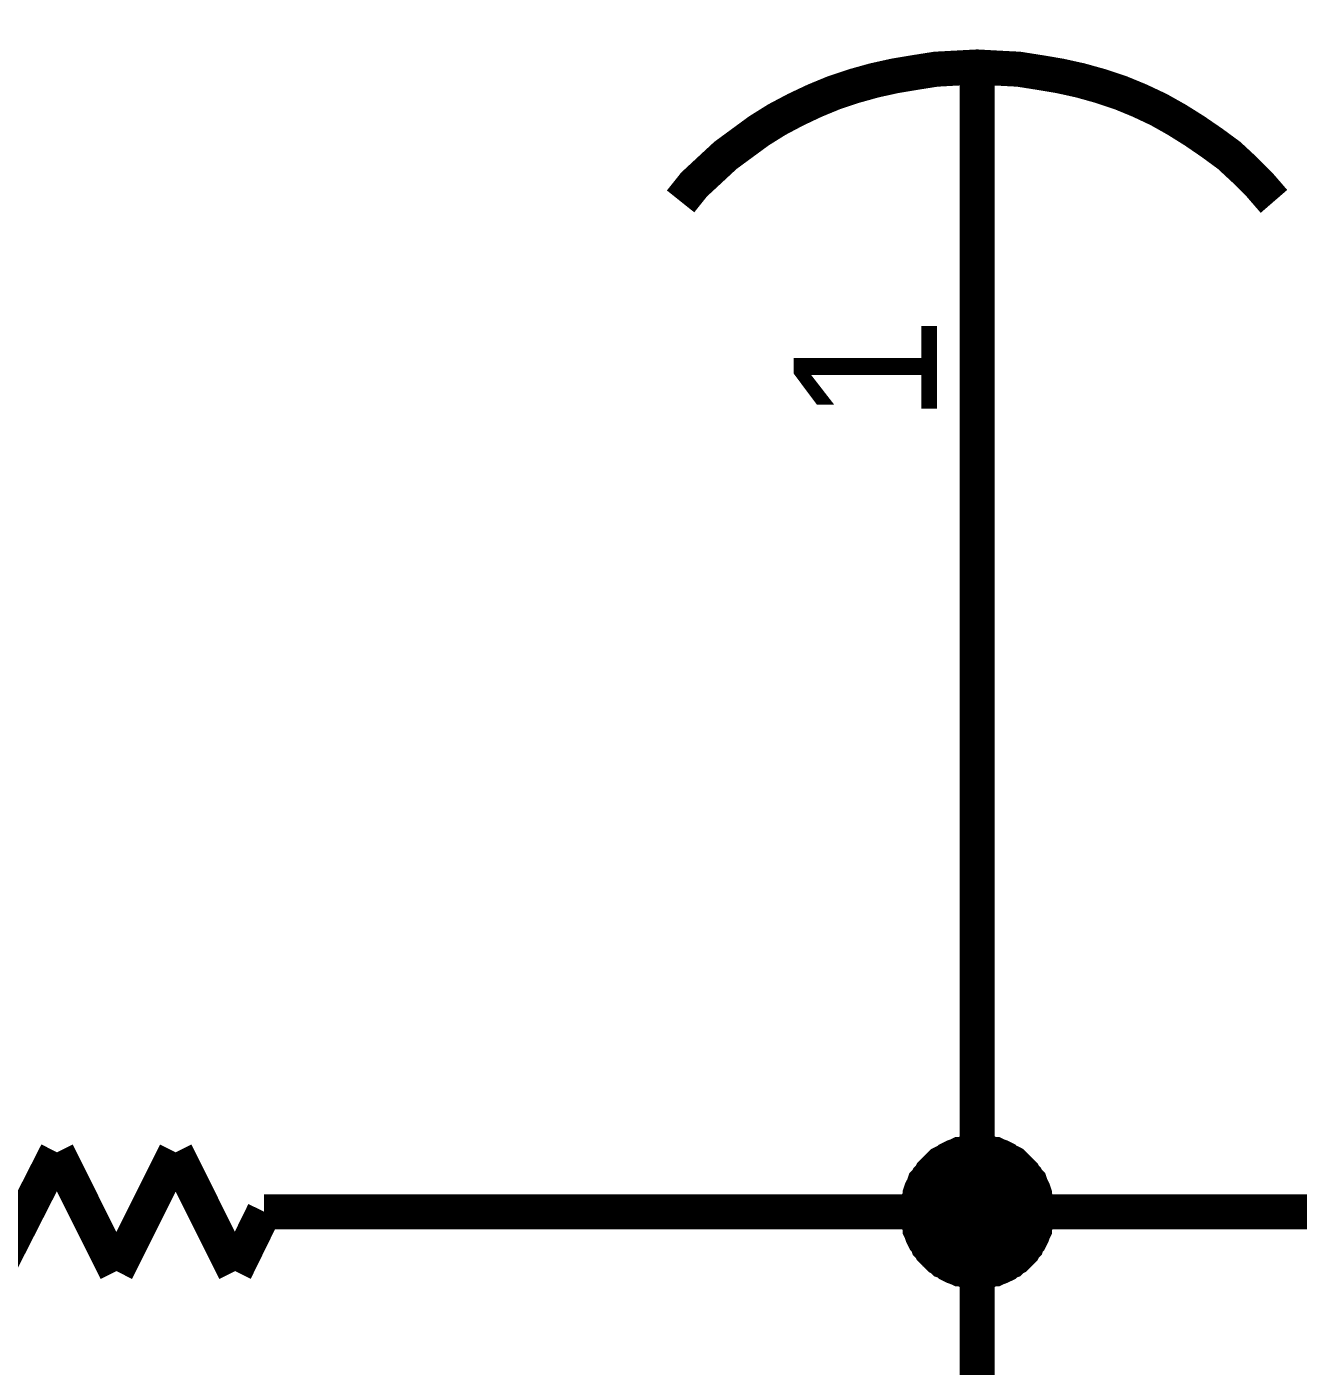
# Model space of a CAD drawing. Header units: millimetres. Extents: x 0 to 11.5, y 0 to 7.6.
# Drawn here: x 5.3803 to 5.8083, y 2.5477 to 2.9985 of the extents above; entities that cross this region are included whole.
import ezdxf

# ---------------------------------------------------------------- set-up
doc = ezdxf.new("R2010")
doc.units = ezdxf.units.MM
doc.header["$MEASUREMENT"] = 0
doc.layers.add('Sheet', color=255, linetype='Continuous')

msp = doc.modelspace()

# ---------------------------------------------------------------- linework, layer by layer
at = {"layer": 'Sheet'}
for points, const_width in [([(5.70025, 2.59968), (5.70025, 2.29998), (4.20056, 2.29998), (4.20056, 5.49982), (4.80021, 5.49982)], 0.0118), ([(5.60037, 2.93972), (5.60489, 2.94538), (5.61017, 2.95028), (5.61545, 2.95518), (5.6211, 2.95933), (5.62675, 2.96347), (5.63278, 2.96724), (5.63919, 2.97063), (5.6456, 2.97365), (5.65201, 2.97629), (5.65879, 2.97855), (5.66557, 2.98044), (5.67236, 2.98194), (5.67914, 2.98308), (5.6863, 2.98421), (5.69309, 2.98458), (5.70025, 2.98496), (5.70703, 2.98458), (5.71419, 2.98421), (5.72136, 2.98308), (5.72814, 2.98194), (5.73492, 2.98044), (5.74171, 2.97855), (5.74849, 2.97629), (5.7549, 2.97365), (5.76131, 2.97063), (5.76734, 2.96724), (5.77337, 2.96347), (5.7794, 2.95933), (5.78505, 2.95518), (5.79033, 2.95028), (5.79523, 2.94538), (5.80013, 2.93972)], 0.0118), ([(5.70025, 2.97968), (5.70025, 2.89976)], 0.0118), ([(5.70025, 2.97968), (5.70025, 2.9597)], 0.0118), ([(5.70025, 2.89976), (5.70025, 2.59968), (5.60037, 2.59968)], 0.0118), ([(6.20002, 2.79986), (6.20002, 2.59968), (5.70025, 2.59968)], 0.0118), ([(5.39044, 2.61966), (5.37008, 2.5797)], 0.0118), ([(5.41041, 2.5797), (5.39044, 2.61966)], 0.0118), ([(5.43039, 2.61966), (5.41041, 2.5797)], 0.0118), ([(5.45036, 2.5797), (5.43039, 2.61966)], 0.0118), ([(5.68027, 2.59968), (5.68027, 2.60081), (5.68027, 2.60194), (5.68065, 2.6027), (5.68065, 2.60383), (5.68103, 2.60458), (5.68103, 2.60571), (5.6814, 2.60685), (5.68178, 2.6076), (5.68216, 2.60835), (5.68253, 2.60948), (5.68329, 2.61024), (5.68367, 2.61099), (5.68442, 2.61175), (5.6848, 2.6125), (5.68555, 2.61325), (5.6863, 2.61401), (5.68668, 2.61438), (5.68743, 2.61514), (5.68819, 2.61589), (5.68894, 2.61627), (5.69007, 2.61665), (5.69083, 2.6174), (5.69158, 2.61778), (5.69233, 2.61815), (5.69346, 2.61853), (5.69422, 2.61891), (5.69535, 2.61891), (5.6961, 2.61929), (5.69723, 2.61929), (5.69836, 2.61966), (5.69912, 2.61966), (5.70025, 2.61966)], 0.0118), ([(5.68027, 2.59968), (5.68027, 2.60081), (5.68027, 2.60194), (5.68065, 2.6027), (5.68065, 2.60383), (5.68103, 2.60458), (5.68103, 2.60571), (5.6814, 2.60685), (5.68178, 2.6076), (5.68216, 2.60835), (5.68253, 2.60948), (5.68329, 2.61024), (5.68367, 2.61099), (5.68442, 2.61175), (5.6848, 2.6125), (5.68555, 2.61325), (5.6863, 2.61401), (5.68668, 2.61438), (5.68743, 2.61514), (5.68819, 2.61589), (5.68894, 2.61627), (5.69007, 2.61665), (5.69083, 2.6174), (5.69158, 2.61778), (5.69233, 2.61815), (5.69346, 2.61853), (5.69422, 2.61891), (5.69535, 2.61891), (5.6961, 2.61929), (5.69723, 2.61929), (5.69836, 2.61966), (5.69912, 2.61966), (5.70025, 2.61966)], 0.0118), ([(5.68027, 2.59968), (5.68027, 2.60081), (5.68027, 2.60194), (5.68065, 2.6027), (5.68065, 2.60383), (5.68103, 2.60458), (5.68103, 2.60571), (5.6814, 2.60685), (5.68178, 2.6076), (5.68216, 2.60835), (5.68253, 2.60948), (5.68329, 2.61024), (5.68367, 2.61099), (5.68442, 2.61175), (5.6848, 2.6125), (5.68555, 2.61325), (5.6863, 2.61401), (5.68668, 2.61438), (5.68743, 2.61514), (5.68819, 2.61589), (5.68894, 2.61627), (5.69007, 2.61665), (5.69083, 2.6174), (5.69158, 2.61778), (5.69233, 2.61815), (5.69346, 2.61853), (5.69422, 2.61891), (5.69535, 2.61891), (5.6961, 2.61929), (5.69723, 2.61929), (5.69836, 2.61966), (5.69912, 2.61966), (5.70025, 2.61966)], 0.0118), ([(5.68027, 2.59968), (5.68027, 2.60081), (5.68027, 2.60194), (5.68065, 2.6027), (5.68065, 2.60383), (5.68103, 2.60458), (5.68103, 2.60571), (5.6814, 2.60685), (5.68178, 2.6076), (5.68216, 2.60835), (5.68253, 2.60948), (5.68329, 2.61024), (5.68367, 2.61099), (5.68442, 2.61175), (5.6848, 2.6125), (5.68555, 2.61325), (5.6863, 2.61401), (5.68668, 2.61438), (5.68743, 2.61514), (5.68819, 2.61589), (5.68894, 2.61627), (5.69007, 2.61665), (5.69083, 2.6174), (5.69158, 2.61778), (5.69233, 2.61815), (5.69346, 2.61853), (5.69422, 2.61891), (5.69535, 2.61891), (5.6961, 2.61929), (5.69723, 2.61929), (5.69836, 2.61966), (5.69912, 2.61966), (5.70025, 2.61966)], 0.0118), ([(5.68027, 2.59968), (5.68027, 2.60081), (5.68027, 2.60194), (5.68065, 2.6027), (5.68065, 2.60383), (5.68103, 2.60458), (5.68103, 2.60571), (5.6814, 2.60685), (5.68178, 2.6076), (5.68216, 2.60835), (5.68253, 2.60948), (5.68329, 2.61024), (5.68367, 2.61099), (5.68442, 2.61175), (5.6848, 2.6125), (5.68555, 2.61325), (5.6863, 2.61401), (5.68668, 2.61438), (5.68743, 2.61514), (5.68819, 2.61589), (5.68894, 2.61627), (5.69007, 2.61665), (5.69083, 2.6174), (5.69158, 2.61778), (5.69233, 2.61815), (5.69346, 2.61853), (5.69422, 2.61891), (5.69535, 2.61891), (5.6961, 2.61929), (5.69723, 2.61929), (5.69836, 2.61966), (5.69912, 2.61966), (5.70025, 2.61966)], 0.0118), ([(5.68027, 2.59968), (5.68027, 2.60081), (5.68027, 2.60194), (5.68065, 2.6027), (5.68065, 2.60383), (5.68103, 2.60458), (5.68103, 2.60571), (5.6814, 2.60685), (5.68178, 2.6076), (5.68216, 2.60835), (5.68253, 2.60948), (5.68329, 2.61024), (5.68367, 2.61099), (5.68442, 2.61175), (5.6848, 2.6125), (5.68555, 2.61325), (5.6863, 2.61401), (5.68668, 2.61438), (5.68743, 2.61514), (5.68819, 2.61589), (5.68894, 2.61627), (5.69007, 2.61665), (5.69083, 2.6174), (5.69158, 2.61778), (5.69233, 2.61815), (5.69346, 2.61853), (5.69422, 2.61891), (5.69535, 2.61891), (5.6961, 2.61929), (5.69723, 2.61929), (5.69836, 2.61966), (5.69912, 2.61966), (5.70025, 2.61966)], 0.0118), ([(5.70025, 2.61966), (5.70025, 2.61966)], 0.0118), ([(5.70025, 2.61966), (5.70138, 2.61966), (5.70213, 2.61966), (5.70326, 2.61929), (5.70439, 2.61929), (5.70515, 2.61891), (5.70628, 2.61891), (5.70703, 2.61853), (5.70816, 2.61815), (5.70892, 2.61778), (5.70967, 2.6174), (5.71043, 2.61665), (5.71156, 2.61627), (5.71231, 2.61589), (5.71306, 2.61514), (5.71382, 2.61438), (5.71419, 2.61401), (5.71495, 2.61325), (5.7157, 2.6125), (5.71608, 2.61175), (5.71683, 2.61099), (5.71721, 2.61024), (5.71796, 2.60948), (5.71834, 2.60835), (5.71872, 2.6076), (5.71909, 2.60685), (5.71947, 2.60571), (5.71947, 2.60458), (5.71985, 2.60383), (5.71985, 2.6027), (5.72022, 2.60194), (5.72022, 2.60081), (5.72022, 2.59968)], 0.0118), ([(5.70025, 2.61966), (5.70025, 2.61966)], 0.0118), ([(5.70025, 2.61966), (5.70138, 2.61966), (5.70213, 2.61966), (5.70326, 2.61929), (5.70439, 2.61929), (5.70515, 2.61891), (5.70628, 2.61891), (5.70703, 2.61853), (5.70816, 2.61815), (5.70892, 2.61778), (5.70967, 2.6174), (5.71043, 2.61665), (5.71156, 2.61627), (5.71231, 2.61589), (5.71306, 2.61514), (5.71382, 2.61438), (5.71419, 2.61401), (5.71495, 2.61325), (5.7157, 2.6125), (5.71608, 2.61175), (5.71683, 2.61099), (5.71721, 2.61024), (5.71796, 2.60948), (5.71834, 2.60835), (5.71872, 2.6076), (5.71909, 2.60685), (5.71947, 2.60571), (5.71947, 2.60458), (5.71985, 2.60383), (5.71985, 2.6027), (5.72022, 2.60194), (5.72022, 2.60081), (5.72022, 2.59968)], 0.0118), ([(5.70025, 2.61966), (5.70025, 2.61966)], 0.0118), ([(5.70025, 2.61966), (5.70138, 2.61966), (5.70213, 2.61966), (5.70326, 2.61929), (5.70439, 2.61929), (5.70515, 2.61891), (5.70628, 2.61891), (5.70703, 2.61853), (5.70816, 2.61815), (5.70892, 2.61778), (5.70967, 2.6174), (5.71043, 2.61665), (5.71156, 2.61627), (5.71231, 2.61589), (5.71306, 2.61514), (5.71382, 2.61438), (5.71419, 2.61401), (5.71495, 2.61325), (5.7157, 2.6125), (5.71608, 2.61175), (5.71683, 2.61099), (5.71721, 2.61024), (5.71796, 2.60948), (5.71834, 2.60835), (5.71872, 2.6076), (5.71909, 2.60685), (5.71947, 2.60571), (5.71947, 2.60458), (5.71985, 2.60383), (5.71985, 2.6027), (5.72022, 2.60194), (5.72022, 2.60081), (5.72022, 2.59968)], 0.0118), ([(5.70025, 2.61966), (5.70025, 2.61966)], 0.0118), ([(5.70025, 2.61966), (5.70138, 2.61966), (5.70213, 2.61966), (5.70326, 2.61929), (5.70439, 2.61929), (5.70515, 2.61891), (5.70628, 2.61891), (5.70703, 2.61853), (5.70816, 2.61815), (5.70892, 2.61778), (5.70967, 2.6174), (5.71043, 2.61665), (5.71156, 2.61627), (5.71231, 2.61589), (5.71306, 2.61514), (5.71382, 2.61438), (5.71419, 2.61401), (5.71495, 2.61325), (5.7157, 2.6125), (5.71608, 2.61175), (5.71683, 2.61099), (5.71721, 2.61024), (5.71796, 2.60948), (5.71834, 2.60835), (5.71872, 2.6076), (5.71909, 2.60685), (5.71947, 2.60571), (5.71947, 2.60458), (5.71985, 2.60383), (5.71985, 2.6027), (5.72022, 2.60194), (5.72022, 2.60081), (5.72022, 2.59968)], 0.0118), ([(5.70025, 2.61966), (5.70025, 2.61966)], 0.0118), ([(5.70025, 2.61966), (5.70138, 2.61966), (5.70213, 2.61966), (5.70326, 2.61929), (5.70439, 2.61929), (5.70515, 2.61891), (5.70628, 2.61891), (5.70703, 2.61853), (5.70816, 2.61815), (5.70892, 2.61778), (5.70967, 2.6174), (5.71043, 2.61665), (5.71156, 2.61627), (5.71231, 2.61589), (5.71306, 2.61514), (5.71382, 2.61438), (5.71419, 2.61401), (5.71495, 2.61325), (5.7157, 2.6125), (5.71608, 2.61175), (5.71683, 2.61099), (5.71721, 2.61024), (5.71796, 2.60948), (5.71834, 2.60835), (5.71872, 2.6076), (5.71909, 2.60685), (5.71947, 2.60571), (5.71947, 2.60458), (5.71985, 2.60383), (5.71985, 2.6027), (5.72022, 2.60194), (5.72022, 2.60081), (5.72022, 2.59968)], 0.0118), ([(5.70025, 2.61966), (5.70025, 2.61966)], 0.0118), ([(5.70025, 2.61966), (5.70138, 2.61966), (5.70213, 2.61966), (5.70326, 2.61929), (5.70439, 2.61929), (5.70515, 2.61891), (5.70628, 2.61891), (5.70703, 2.61853), (5.70816, 2.61815), (5.70892, 2.61778), (5.70967, 2.6174), (5.71043, 2.61665), (5.71156, 2.61627), (5.71231, 2.61589), (5.71306, 2.61514), (5.71382, 2.61438), (5.71419, 2.61401), (5.71495, 2.61325), (5.7157, 2.6125), (5.71608, 2.61175), (5.71683, 2.61099), (5.71721, 2.61024), (5.71796, 2.60948), (5.71834, 2.60835), (5.71872, 2.6076), (5.71909, 2.60685), (5.71947, 2.60571), (5.71947, 2.60458), (5.71985, 2.60383), (5.71985, 2.6027), (5.72022, 2.60194), (5.72022, 2.60081), (5.72022, 2.59968)], 0.0118), ([(5.68027, 2.59968), (5.68027, 2.60081), (5.68027, 2.60194), (5.68065, 2.6027), (5.68065, 2.60383), (5.68103, 2.60458), (5.68103, 2.60571), (5.6814, 2.60685), (5.68178, 2.6076), (5.68216, 2.60835), (5.68253, 2.60948), (5.68329, 2.61024), (5.68367, 2.61099), (5.68442, 2.61175), (5.6848, 2.6125), (5.68555, 2.61325), (5.6863, 2.61401), (5.68668, 2.61438), (5.68743, 2.61514), (5.68819, 2.61589), (5.68894, 2.61627), (5.69007, 2.61665), (5.69083, 2.6174), (5.69158, 2.61778), (5.69233, 2.61815), (5.69346, 2.61853), (5.69422, 2.61891), (5.69535, 2.61891), (5.6961, 2.61929), (5.69723, 2.61929), (5.69836, 2.61966), (5.69912, 2.61966), (5.70025, 2.61966)], 0.0039), ([(5.68027, 2.59968), (5.68027, 2.60081), (5.68027, 2.60194), (5.68065, 2.6027), (5.68065, 2.60383), (5.68103, 2.60458), (5.68103, 2.60571), (5.6814, 2.60685), (5.68178, 2.6076), (5.68216, 2.60835), (5.68253, 2.60948), (5.68329, 2.61024), (5.68367, 2.61099), (5.68442, 2.61175), (5.6848, 2.6125), (5.68555, 2.61325), (5.6863, 2.61401), (5.68668, 2.61438), (5.68743, 2.61514), (5.68819, 2.61589), (5.68894, 2.61627), (5.69007, 2.61665), (5.69083, 2.6174), (5.69158, 2.61778), (5.69233, 2.61815), (5.69346, 2.61853), (5.69422, 2.61891), (5.69535, 2.61891), (5.6961, 2.61929), (5.69723, 2.61929), (5.69836, 2.61966), (5.69912, 2.61966), (5.70025, 2.61966)], 0.0039), ([(5.68027, 2.59968), (5.68027, 2.60081), (5.68027, 2.60194), (5.68065, 2.6027), (5.68065, 2.60383), (5.68103, 2.60458), (5.68103, 2.60571), (5.6814, 2.60685), (5.68178, 2.6076), (5.68216, 2.60835), (5.68253, 2.60948), (5.68329, 2.61024), (5.68367, 2.61099), (5.68442, 2.61175), (5.6848, 2.6125), (5.68555, 2.61325), (5.6863, 2.61401), (5.68668, 2.61438), (5.68743, 2.61514), (5.68819, 2.61589), (5.68894, 2.61627), (5.69007, 2.61665), (5.69083, 2.6174), (5.69158, 2.61778), (5.69233, 2.61815), (5.69346, 2.61853), (5.69422, 2.61891), (5.69535, 2.61891), (5.6961, 2.61929), (5.69723, 2.61929), (5.69836, 2.61966), (5.69912, 2.61966), (5.70025, 2.61966)], 0.0039), ([(5.68027, 2.59968), (5.68027, 2.60081), (5.68027, 2.60194), (5.68065, 2.6027), (5.68065, 2.60383), (5.68103, 2.60458), (5.68103, 2.60571), (5.6814, 2.60685), (5.68178, 2.6076), (5.68216, 2.60835), (5.68253, 2.60948), (5.68329, 2.61024), (5.68367, 2.61099), (5.68442, 2.61175), (5.6848, 2.6125), (5.68555, 2.61325), (5.6863, 2.61401), (5.68668, 2.61438), (5.68743, 2.61514), (5.68819, 2.61589), (5.68894, 2.61627), (5.69007, 2.61665), (5.69083, 2.6174), (5.69158, 2.61778), (5.69233, 2.61815), (5.69346, 2.61853), (5.69422, 2.61891), (5.69535, 2.61891), (5.6961, 2.61929), (5.69723, 2.61929), (5.69836, 2.61966), (5.69912, 2.61966), (5.70025, 2.61966)], 0.0039), ([(5.68027, 2.59968), (5.68027, 2.60081), (5.68027, 2.60194), (5.68065, 2.6027), (5.68065, 2.60383), (5.68103, 2.60458), (5.68103, 2.60571), (5.6814, 2.60685), (5.68178, 2.6076), (5.68216, 2.60835), (5.68253, 2.60948), (5.68329, 2.61024), (5.68367, 2.61099), (5.68442, 2.61175), (5.6848, 2.6125), (5.68555, 2.61325), (5.6863, 2.61401), (5.68668, 2.61438), (5.68743, 2.61514), (5.68819, 2.61589), (5.68894, 2.61627), (5.69007, 2.61665), (5.69083, 2.6174), (5.69158, 2.61778), (5.69233, 2.61815), (5.69346, 2.61853), (5.69422, 2.61891), (5.69535, 2.61891), (5.6961, 2.61929), (5.69723, 2.61929), (5.69836, 2.61966), (5.69912, 2.61966), (5.70025, 2.61966)], 0.0039), ([(5.68027, 2.59968), (5.68027, 2.60081), (5.68027, 2.60194), (5.68065, 2.6027), (5.68065, 2.60383), (5.68103, 2.60458), (5.68103, 2.60571), (5.6814, 2.60685), (5.68178, 2.6076), (5.68216, 2.60835), (5.68253, 2.60948), (5.68329, 2.61024), (5.68367, 2.61099), (5.68442, 2.61175), (5.6848, 2.6125), (5.68555, 2.61325), (5.6863, 2.61401), (5.68668, 2.61438), (5.68743, 2.61514), (5.68819, 2.61589), (5.68894, 2.61627), (5.69007, 2.61665), (5.69083, 2.6174), (5.69158, 2.61778), (5.69233, 2.61815), (5.69346, 2.61853), (5.69422, 2.61891), (5.69535, 2.61891), (5.6961, 2.61929), (5.69723, 2.61929), (5.69836, 2.61966), (5.69912, 2.61966), (5.70025, 2.61966)], 0.0039), ([(5.70025, 2.61966), (5.70025, 2.61966)], 0.0039), ([(5.70025, 2.61966), (5.70138, 2.61966), (5.70213, 2.61966), (5.70326, 2.61929), (5.70439, 2.61929), (5.70515, 2.61891), (5.70628, 2.61891), (5.70703, 2.61853), (5.70816, 2.61815), (5.70892, 2.61778), (5.70967, 2.6174), (5.71043, 2.61665), (5.71156, 2.61627), (5.71231, 2.61589), (5.71306, 2.61514), (5.71382, 2.61438), (5.71419, 2.61401), (5.71495, 2.61325), (5.7157, 2.6125), (5.71608, 2.61175), (5.71683, 2.61099), (5.71721, 2.61024), (5.71796, 2.60948), (5.71834, 2.60835), (5.71872, 2.6076), (5.71909, 2.60685), (5.71947, 2.60571), (5.71947, 2.60458), (5.71985, 2.60383), (5.71985, 2.6027), (5.72022, 2.60194), (5.72022, 2.60081), (5.72022, 2.59968)], 0.0039), ([(5.70025, 2.61966), (5.70025, 2.61966)], 0.0039), ([(5.70025, 2.61966), (5.70138, 2.61966), (5.70213, 2.61966), (5.70326, 2.61929), (5.70439, 2.61929), (5.70515, 2.61891), (5.70628, 2.61891), (5.70703, 2.61853), (5.70816, 2.61815), (5.70892, 2.61778), (5.70967, 2.6174), (5.71043, 2.61665), (5.71156, 2.61627), (5.71231, 2.61589), (5.71306, 2.61514), (5.71382, 2.61438), (5.71419, 2.61401), (5.71495, 2.61325), (5.7157, 2.6125), (5.71608, 2.61175), (5.71683, 2.61099), (5.71721, 2.61024), (5.71796, 2.60948), (5.71834, 2.60835), (5.71872, 2.6076), (5.71909, 2.60685), (5.71947, 2.60571), (5.71947, 2.60458), (5.71985, 2.60383), (5.71985, 2.6027), (5.72022, 2.60194), (5.72022, 2.60081), (5.72022, 2.59968)], 0.0039), ([(5.70025, 2.61966), (5.70025, 2.61966)], 0.0039), ([(5.70025, 2.61966), (5.70138, 2.61966), (5.70213, 2.61966), (5.70326, 2.61929), (5.70439, 2.61929), (5.70515, 2.61891), (5.70628, 2.61891), (5.70703, 2.61853), (5.70816, 2.61815), (5.70892, 2.61778), (5.70967, 2.6174), (5.71043, 2.61665), (5.71156, 2.61627), (5.71231, 2.61589), (5.71306, 2.61514), (5.71382, 2.61438), (5.71419, 2.61401), (5.71495, 2.61325), (5.7157, 2.6125), (5.71608, 2.61175), (5.71683, 2.61099), (5.71721, 2.61024), (5.71796, 2.60948), (5.71834, 2.60835), (5.71872, 2.6076), (5.71909, 2.60685), (5.71947, 2.60571), (5.71947, 2.60458), (5.71985, 2.60383), (5.71985, 2.6027), (5.72022, 2.60194), (5.72022, 2.60081), (5.72022, 2.59968)], 0.0039), ([(5.70025, 2.61966), (5.70025, 2.61966)], 0.0039), ([(5.70025, 2.61966), (5.70138, 2.61966), (5.70213, 2.61966), (5.70326, 2.61929), (5.70439, 2.61929), (5.70515, 2.61891), (5.70628, 2.61891), (5.70703, 2.61853), (5.70816, 2.61815), (5.70892, 2.61778), (5.70967, 2.6174), (5.71043, 2.61665), (5.71156, 2.61627), (5.71231, 2.61589), (5.71306, 2.61514), (5.71382, 2.61438), (5.71419, 2.61401), (5.71495, 2.61325), (5.7157, 2.6125), (5.71608, 2.61175), (5.71683, 2.61099), (5.71721, 2.61024), (5.71796, 2.60948), (5.71834, 2.60835), (5.71872, 2.6076), (5.71909, 2.60685), (5.71947, 2.60571), (5.71947, 2.60458), (5.71985, 2.60383), (5.71985, 2.6027), (5.72022, 2.60194), (5.72022, 2.60081), (5.72022, 2.59968)], 0.0039), ([(5.70025, 2.61966), (5.70025, 2.61966)], 0.0039), ([(5.70025, 2.61966), (5.70138, 2.61966), (5.70213, 2.61966), (5.70326, 2.61929), (5.70439, 2.61929), (5.70515, 2.61891), (5.70628, 2.61891), (5.70703, 2.61853), (5.70816, 2.61815), (5.70892, 2.61778), (5.70967, 2.6174), (5.71043, 2.61665), (5.71156, 2.61627), (5.71231, 2.61589), (5.71306, 2.61514), (5.71382, 2.61438), (5.71419, 2.61401), (5.71495, 2.61325), (5.7157, 2.6125), (5.71608, 2.61175), (5.71683, 2.61099), (5.71721, 2.61024), (5.71796, 2.60948), (5.71834, 2.60835), (5.71872, 2.6076), (5.71909, 2.60685), (5.71947, 2.60571), (5.71947, 2.60458), (5.71985, 2.60383), (5.71985, 2.6027), (5.72022, 2.60194), (5.72022, 2.60081), (5.72022, 2.59968)], 0.0039), ([(5.70025, 2.61966), (5.70025, 2.61966)], 0.0039), ([(5.70025, 2.61966), (5.70138, 2.61966), (5.70213, 2.61966), (5.70326, 2.61929), (5.70439, 2.61929), (5.70515, 2.61891), (5.70628, 2.61891), (5.70703, 2.61853), (5.70816, 2.61815), (5.70892, 2.61778), (5.70967, 2.6174), (5.71043, 2.61665), (5.71156, 2.61627), (5.71231, 2.61589), (5.71306, 2.61514), (5.71382, 2.61438), (5.71419, 2.61401), (5.71495, 2.61325), (5.7157, 2.6125), (5.71608, 2.61175), (5.71683, 2.61099), (5.71721, 2.61024), (5.71796, 2.60948), (5.71834, 2.60835), (5.71872, 2.6076), (5.71909, 2.60685), (5.71947, 2.60571), (5.71947, 2.60458), (5.71985, 2.60383), (5.71985, 2.6027), (5.72022, 2.60194), (5.72022, 2.60081), (5.72022, 2.59968)], 0.0039), ([(5.46016, 2.59968), (5.45036, 2.5797)], 0.0118), ([(5.50011, 2.59968), (5.46016, 2.59968)], 0.0118), ([(5.50011, 2.59968), (5.60037, 2.59968)], 0.0118), ([(5.70025, 2.5797), (5.69912, 2.5797), (5.69836, 2.5797), (5.69723, 2.58008), (5.6961, 2.58008), (5.69535, 2.58046), (5.69422, 2.58046), (5.69346, 2.58083), (5.69233, 2.58121), (5.69158, 2.58159), (5.69083, 2.58196), (5.69007, 2.58272), (5.68894, 2.5831), (5.68819, 2.58385), (5.68743, 2.58423), (5.68668, 2.58498), (5.6863, 2.58573), (5.68555, 2.58611), (5.6848, 2.58687), (5.68442, 2.58762), (5.68367, 2.58837), (5.68329, 2.5895), (5.68253, 2.59026), (5.68216, 2.59101), (5.68178, 2.59177), (5.6814, 2.5929), (5.68103, 2.59365), (5.68103, 2.59478), (5.68065, 2.59554), (5.68065, 2.59667), (5.68027, 2.5978), (5.68027, 2.59855), (5.68027, 2.59968)], 0.0118), ([(5.68027, 2.59968), (5.68027, 2.59968)], 0.0118), ([(5.70025, 2.5797), (5.69912, 2.5797), (5.69836, 2.5797), (5.69723, 2.58008), (5.6961, 2.58008), (5.69535, 2.58046), (5.69422, 2.58046), (5.69346, 2.58083), (5.69233, 2.58121), (5.69158, 2.58159), (5.69083, 2.58196), (5.69007, 2.58272), (5.68894, 2.5831), (5.68819, 2.58385), (5.68743, 2.58423), (5.68668, 2.58498), (5.6863, 2.58573), (5.68555, 2.58611), (5.6848, 2.58687), (5.68442, 2.58762), (5.68367, 2.58837), (5.68329, 2.5895), (5.68253, 2.59026), (5.68216, 2.59101), (5.68178, 2.59177), (5.6814, 2.5929), (5.68103, 2.59365), (5.68103, 2.59478), (5.68065, 2.59554), (5.68065, 2.59667), (5.68027, 2.5978), (5.68027, 2.59855), (5.68027, 2.59968)], 0.0118), ([(5.68027, 2.59968), (5.68027, 2.59968)], 0.0118), ([(5.70025, 2.5797), (5.69912, 2.5797), (5.69836, 2.5797), (5.69723, 2.58008), (5.6961, 2.58008), (5.69535, 2.58046), (5.69422, 2.58046), (5.69346, 2.58083), (5.69233, 2.58121), (5.69158, 2.58159), (5.69083, 2.58196), (5.69007, 2.58272), (5.68894, 2.5831), (5.68819, 2.58385), (5.68743, 2.58423), (5.68668, 2.58498), (5.6863, 2.58573), (5.68555, 2.58611), (5.6848, 2.58687), (5.68442, 2.58762), (5.68367, 2.58837), (5.68329, 2.5895), (5.68253, 2.59026), (5.68216, 2.59101), (5.68178, 2.59177), (5.6814, 2.5929), (5.68103, 2.59365), (5.68103, 2.59478), (5.68065, 2.59554), (5.68065, 2.59667), (5.68027, 2.5978), (5.68027, 2.59855), (5.68027, 2.59968)], 0.0118), ([(5.68027, 2.59968), (5.68027, 2.59968)], 0.0118), ([(5.70025, 2.5797), (5.69912, 2.5797), (5.69836, 2.5797), (5.69723, 2.58008), (5.6961, 2.58008), (5.69535, 2.58046), (5.69422, 2.58046), (5.69346, 2.58083), (5.69233, 2.58121), (5.69158, 2.58159), (5.69083, 2.58196), (5.69007, 2.58272), (5.68894, 2.5831), (5.68819, 2.58385), (5.68743, 2.58423), (5.68668, 2.58498), (5.6863, 2.58573), (5.68555, 2.58611), (5.6848, 2.58687), (5.68442, 2.58762), (5.68367, 2.58837), (5.68329, 2.5895), (5.68253, 2.59026), (5.68216, 2.59101), (5.68178, 2.59177), (5.6814, 2.5929), (5.68103, 2.59365), (5.68103, 2.59478), (5.68065, 2.59554), (5.68065, 2.59667), (5.68027, 2.5978), (5.68027, 2.59855), (5.68027, 2.59968)], 0.0118), ([(5.68027, 2.59968), (5.68027, 2.59968)], 0.0118), ([(5.70025, 2.5797), (5.69912, 2.5797), (5.69836, 2.5797), (5.69723, 2.58008), (5.6961, 2.58008), (5.69535, 2.58046), (5.69422, 2.58046), (5.69346, 2.58083), (5.69233, 2.58121), (5.69158, 2.58159), (5.69083, 2.58196), (5.69007, 2.58272), (5.68894, 2.5831), (5.68819, 2.58385), (5.68743, 2.58423), (5.68668, 2.58498), (5.6863, 2.58573), (5.68555, 2.58611), (5.6848, 2.58687), (5.68442, 2.58762), (5.68367, 2.58837), (5.68329, 2.5895), (5.68253, 2.59026), (5.68216, 2.59101), (5.68178, 2.59177), (5.6814, 2.5929), (5.68103, 2.59365), (5.68103, 2.59478), (5.68065, 2.59554), (5.68065, 2.59667), (5.68027, 2.5978), (5.68027, 2.59855), (5.68027, 2.59968)], 0.0118), ([(5.68027, 2.59968), (5.68027, 2.59968)], 0.0118), ([(5.70025, 2.5797), (5.69912, 2.5797), (5.69836, 2.5797), (5.69723, 2.58008), (5.6961, 2.58008), (5.69535, 2.58046), (5.69422, 2.58046), (5.69346, 2.58083), (5.69233, 2.58121), (5.69158, 2.58159), (5.69083, 2.58196), (5.69007, 2.58272), (5.68894, 2.5831), (5.68819, 2.58385), (5.68743, 2.58423), (5.68668, 2.58498), (5.6863, 2.58573), (5.68555, 2.58611), (5.6848, 2.58687), (5.68442, 2.58762), (5.68367, 2.58837), (5.68329, 2.5895), (5.68253, 2.59026), (5.68216, 2.59101), (5.68178, 2.59177), (5.6814, 2.5929), (5.68103, 2.59365), (5.68103, 2.59478), (5.68065, 2.59554), (5.68065, 2.59667), (5.68027, 2.5978), (5.68027, 2.59855), (5.68027, 2.59968)], 0.0118), ([(5.68027, 2.59968), (5.68027, 2.59968)], 0.0118), ([(5.70025, 2.5797), (5.69912, 2.5797), (5.69836, 2.5797), (5.69723, 2.58008), (5.6961, 2.58008), (5.69535, 2.58046), (5.69422, 2.58046), (5.69346, 2.58083), (5.69233, 2.58121), (5.69158, 2.58159), (5.69083, 2.58196), (5.69007, 2.58272), (5.68894, 2.5831), (5.68819, 2.58385), (5.68743, 2.58423), (5.68668, 2.58498), (5.6863, 2.58573), (5.68555, 2.58611), (5.6848, 2.58687), (5.68442, 2.58762), (5.68367, 2.58837), (5.68329, 2.5895), (5.68253, 2.59026), (5.68216, 2.59101), (5.68178, 2.59177), (5.6814, 2.5929), (5.68103, 2.59365), (5.68103, 2.59478), (5.68065, 2.59554), (5.68065, 2.59667), (5.68027, 2.5978), (5.68027, 2.59855), (5.68027, 2.59968)], 0.0039), ([(5.68027, 2.59968), (5.68027, 2.59968)], 0.0039), ([(5.70025, 2.5797), (5.69912, 2.5797), (5.69836, 2.5797), (5.69723, 2.58008), (5.6961, 2.58008), (5.69535, 2.58046), (5.69422, 2.58046), (5.69346, 2.58083), (5.69233, 2.58121), (5.69158, 2.58159), (5.69083, 2.58196), (5.69007, 2.58272), (5.68894, 2.5831), (5.68819, 2.58385), (5.68743, 2.58423), (5.68668, 2.58498), (5.6863, 2.58573), (5.68555, 2.58611), (5.6848, 2.58687), (5.68442, 2.58762), (5.68367, 2.58837), (5.68329, 2.5895), (5.68253, 2.59026), (5.68216, 2.59101), (5.68178, 2.59177), (5.6814, 2.5929), (5.68103, 2.59365), (5.68103, 2.59478), (5.68065, 2.59554), (5.68065, 2.59667), (5.68027, 2.5978), (5.68027, 2.59855), (5.68027, 2.59968)], 0.0039), ([(5.68027, 2.59968), (5.68027, 2.59968)], 0.0039), ([(5.70025, 2.5797), (5.69912, 2.5797), (5.69836, 2.5797), (5.69723, 2.58008), (5.6961, 2.58008), (5.69535, 2.58046), (5.69422, 2.58046), (5.69346, 2.58083), (5.69233, 2.58121), (5.69158, 2.58159), (5.69083, 2.58196), (5.69007, 2.58272), (5.68894, 2.5831), (5.68819, 2.58385), (5.68743, 2.58423), (5.68668, 2.58498), (5.6863, 2.58573), (5.68555, 2.58611), (5.6848, 2.58687), (5.68442, 2.58762), (5.68367, 2.58837), (5.68329, 2.5895), (5.68253, 2.59026), (5.68216, 2.59101), (5.68178, 2.59177), (5.6814, 2.5929), (5.68103, 2.59365), (5.68103, 2.59478), (5.68065, 2.59554), (5.68065, 2.59667), (5.68027, 2.5978), (5.68027, 2.59855), (5.68027, 2.59968)], 0.0039), ([(5.68027, 2.59968), (5.68027, 2.59968)], 0.0039), ([(5.70025, 2.5797), (5.69912, 2.5797), (5.69836, 2.5797), (5.69723, 2.58008), (5.6961, 2.58008), (5.69535, 2.58046), (5.69422, 2.58046), (5.69346, 2.58083), (5.69233, 2.58121), (5.69158, 2.58159), (5.69083, 2.58196), (5.69007, 2.58272), (5.68894, 2.5831), (5.68819, 2.58385), (5.68743, 2.58423), (5.68668, 2.58498), (5.6863, 2.58573), (5.68555, 2.58611), (5.6848, 2.58687), (5.68442, 2.58762), (5.68367, 2.58837), (5.68329, 2.5895), (5.68253, 2.59026), (5.68216, 2.59101), (5.68178, 2.59177), (5.6814, 2.5929), (5.68103, 2.59365), (5.68103, 2.59478), (5.68065, 2.59554), (5.68065, 2.59667), (5.68027, 2.5978), (5.68027, 2.59855), (5.68027, 2.59968)], 0.0039), ([(5.68027, 2.59968), (5.68027, 2.59968)], 0.0039), ([(5.70025, 2.5797), (5.69912, 2.5797), (5.69836, 2.5797), (5.69723, 2.58008), (5.6961, 2.58008), (5.69535, 2.58046), (5.69422, 2.58046), (5.69346, 2.58083), (5.69233, 2.58121), (5.69158, 2.58159), (5.69083, 2.58196), (5.69007, 2.58272), (5.68894, 2.5831), (5.68819, 2.58385), (5.68743, 2.58423), (5.68668, 2.58498), (5.6863, 2.58573), (5.68555, 2.58611), (5.6848, 2.58687), (5.68442, 2.58762), (5.68367, 2.58837), (5.68329, 2.5895), (5.68253, 2.59026), (5.68216, 2.59101), (5.68178, 2.59177), (5.6814, 2.5929), (5.68103, 2.59365), (5.68103, 2.59478), (5.68065, 2.59554), (5.68065, 2.59667), (5.68027, 2.5978), (5.68027, 2.59855), (5.68027, 2.59968)], 0.0039), ([(5.68027, 2.59968), (5.68027, 2.59968)], 0.0039), ([(5.70025, 2.5797), (5.69912, 2.5797), (5.69836, 2.5797), (5.69723, 2.58008), (5.6961, 2.58008), (5.69535, 2.58046), (5.69422, 2.58046), (5.69346, 2.58083), (5.69233, 2.58121), (5.69158, 2.58159), (5.69083, 2.58196), (5.69007, 2.58272), (5.68894, 2.5831), (5.68819, 2.58385), (5.68743, 2.58423), (5.68668, 2.58498), (5.6863, 2.58573), (5.68555, 2.58611), (5.6848, 2.58687), (5.68442, 2.58762), (5.68367, 2.58837), (5.68329, 2.5895), (5.68253, 2.59026), (5.68216, 2.59101), (5.68178, 2.59177), (5.6814, 2.5929), (5.68103, 2.59365), (5.68103, 2.59478), (5.68065, 2.59554), (5.68065, 2.59667), (5.68027, 2.5978), (5.68027, 2.59855), (5.68027, 2.59968)], 0.0039), ([(5.68027, 2.59968), (5.68027, 2.59968)], 0.0039), ([(5.72022, 2.59968), (5.72022, 2.59855), (5.72022, 2.5978), (5.71985, 2.59667), (5.71985, 2.59554), (5.71947, 2.59478), (5.71947, 2.59365), (5.71909, 2.5929), (5.71872, 2.59177), (5.71834, 2.59101), (5.71796, 2.59026), (5.71721, 2.5895), (5.71683, 2.58837), (5.71608, 2.58762), (5.7157, 2.58687), (5.71495, 2.58611), (5.71419, 2.58573), (5.71382, 2.58498), (5.71306, 2.58423), (5.71231, 2.58385), (5.71156, 2.5831), (5.71043, 2.58272), (5.70967, 2.58196), (5.70892, 2.58159), (5.70816, 2.58121), (5.70703, 2.58083), (5.70628, 2.58046), (5.70515, 2.58046), (5.70439, 2.58008), (5.70326, 2.58008), (5.70213, 2.5797), (5.70138, 2.5797), (5.70025, 2.5797)], 0.0118), ([(5.72022, 2.59968), (5.72022, 2.59855), (5.72022, 2.5978), (5.71985, 2.59667), (5.71985, 2.59554), (5.71947, 2.59478), (5.71947, 2.59365), (5.71909, 2.5929), (5.71872, 2.59177), (5.71834, 2.59101), (5.71796, 2.59026), (5.71721, 2.5895), (5.71683, 2.58837), (5.71608, 2.58762), (5.7157, 2.58687), (5.71495, 2.58611), (5.71419, 2.58573), (5.71382, 2.58498), (5.71306, 2.58423), (5.71231, 2.58385), (5.71156, 2.5831), (5.71043, 2.58272), (5.70967, 2.58196), (5.70892, 2.58159), (5.70816, 2.58121), (5.70703, 2.58083), (5.70628, 2.58046), (5.70515, 2.58046), (5.70439, 2.58008), (5.70326, 2.58008), (5.70213, 2.5797), (5.70138, 2.5797), (5.70025, 2.5797)], 0.0118), ([(5.72022, 2.59968), (5.72022, 2.59855), (5.72022, 2.5978), (5.71985, 2.59667), (5.71985, 2.59554), (5.71947, 2.59478), (5.71947, 2.59365), (5.71909, 2.5929), (5.71872, 2.59177), (5.71834, 2.59101), (5.71796, 2.59026), (5.71721, 2.5895), (5.71683, 2.58837), (5.71608, 2.58762), (5.7157, 2.58687), (5.71495, 2.58611), (5.71419, 2.58573), (5.71382, 2.58498), (5.71306, 2.58423), (5.71231, 2.58385), (5.71156, 2.5831), (5.71043, 2.58272), (5.70967, 2.58196), (5.70892, 2.58159), (5.70816, 2.58121), (5.70703, 2.58083), (5.70628, 2.58046), (5.70515, 2.58046), (5.70439, 2.58008), (5.70326, 2.58008), (5.70213, 2.5797), (5.70138, 2.5797), (5.70025, 2.5797)], 0.0118), ([(5.72022, 2.59968), (5.72022, 2.59855), (5.72022, 2.5978), (5.71985, 2.59667), (5.71985, 2.59554), (5.71947, 2.59478), (5.71947, 2.59365), (5.71909, 2.5929), (5.71872, 2.59177), (5.71834, 2.59101), (5.71796, 2.59026), (5.71721, 2.5895), (5.71683, 2.58837), (5.71608, 2.58762), (5.7157, 2.58687), (5.71495, 2.58611), (5.71419, 2.58573), (5.71382, 2.58498), (5.71306, 2.58423), (5.71231, 2.58385), (5.71156, 2.5831), (5.71043, 2.58272), (5.70967, 2.58196), (5.70892, 2.58159), (5.70816, 2.58121), (5.70703, 2.58083), (5.70628, 2.58046), (5.70515, 2.58046), (5.70439, 2.58008), (5.70326, 2.58008), (5.70213, 2.5797), (5.70138, 2.5797), (5.70025, 2.5797)], 0.0118), ([(5.72022, 2.59968), (5.72022, 2.59855), (5.72022, 2.5978), (5.71985, 2.59667), (5.71985, 2.59554), (5.71947, 2.59478), (5.71947, 2.59365), (5.71909, 2.5929), (5.71872, 2.59177), (5.71834, 2.59101), (5.71796, 2.59026), (5.71721, 2.5895), (5.71683, 2.58837), (5.71608, 2.58762), (5.7157, 2.58687), (5.71495, 2.58611), (5.71419, 2.58573), (5.71382, 2.58498), (5.71306, 2.58423), (5.71231, 2.58385), (5.71156, 2.5831), (5.71043, 2.58272), (5.70967, 2.58196), (5.70892, 2.58159), (5.70816, 2.58121), (5.70703, 2.58083), (5.70628, 2.58046), (5.70515, 2.58046), (5.70439, 2.58008), (5.70326, 2.58008), (5.70213, 2.5797), (5.70138, 2.5797), (5.70025, 2.5797)], 0.0118), ([(5.72022, 2.59968), (5.72022, 2.59855), (5.72022, 2.5978), (5.71985, 2.59667), (5.71985, 2.59554), (5.71947, 2.59478), (5.71947, 2.59365), (5.71909, 2.5929), (5.71872, 2.59177), (5.71834, 2.59101), (5.71796, 2.59026), (5.71721, 2.5895), (5.71683, 2.58837), (5.71608, 2.58762), (5.7157, 2.58687), (5.71495, 2.58611), (5.71419, 2.58573), (5.71382, 2.58498), (5.71306, 2.58423), (5.71231, 2.58385), (5.71156, 2.5831), (5.71043, 2.58272), (5.70967, 2.58196), (5.70892, 2.58159), (5.70816, 2.58121), (5.70703, 2.58083), (5.70628, 2.58046), (5.70515, 2.58046), (5.70439, 2.58008), (5.70326, 2.58008), (5.70213, 2.5797), (5.70138, 2.5797), (5.70025, 2.5797)], 0.0118), ([(5.72022, 2.59968), (5.72022, 2.59855), (5.72022, 2.5978), (5.71985, 2.59667), (5.71985, 2.59554), (5.71947, 2.59478), (5.71947, 2.59365), (5.71909, 2.5929), (5.71872, 2.59177), (5.71834, 2.59101), (5.71796, 2.59026), (5.71721, 2.5895), (5.71683, 2.58837), (5.71608, 2.58762), (5.7157, 2.58687), (5.71495, 2.58611), (5.71419, 2.58573), (5.71382, 2.58498), (5.71306, 2.58423), (5.71231, 2.58385), (5.71156, 2.5831), (5.71043, 2.58272), (5.70967, 2.58196), (5.70892, 2.58159), (5.70816, 2.58121), (5.70703, 2.58083), (5.70628, 2.58046), (5.70515, 2.58046), (5.70439, 2.58008), (5.70326, 2.58008), (5.70213, 2.5797), (5.70138, 2.5797), (5.70025, 2.5797)], 0.0039), ([(5.72022, 2.59968), (5.72022, 2.59855), (5.72022, 2.5978), (5.71985, 2.59667), (5.71985, 2.59554), (5.71947, 2.59478), (5.71947, 2.59365), (5.71909, 2.5929), (5.71872, 2.59177), (5.71834, 2.59101), (5.71796, 2.59026), (5.71721, 2.5895), (5.71683, 2.58837), (5.71608, 2.58762), (5.7157, 2.58687), (5.71495, 2.58611), (5.71419, 2.58573), (5.71382, 2.58498), (5.71306, 2.58423), (5.71231, 2.58385), (5.71156, 2.5831), (5.71043, 2.58272), (5.70967, 2.58196), (5.70892, 2.58159), (5.70816, 2.58121), (5.70703, 2.58083), (5.70628, 2.58046), (5.70515, 2.58046), (5.70439, 2.58008), (5.70326, 2.58008), (5.70213, 2.5797), (5.70138, 2.5797), (5.70025, 2.5797)], 0.0039), ([(5.72022, 2.59968), (5.72022, 2.59855), (5.72022, 2.5978), (5.71985, 2.59667), (5.71985, 2.59554), (5.71947, 2.59478), (5.71947, 2.59365), (5.71909, 2.5929), (5.71872, 2.59177), (5.71834, 2.59101), (5.71796, 2.59026), (5.71721, 2.5895), (5.71683, 2.58837), (5.71608, 2.58762), (5.7157, 2.58687), (5.71495, 2.58611), (5.71419, 2.58573), (5.71382, 2.58498), (5.71306, 2.58423), (5.71231, 2.58385), (5.71156, 2.5831), (5.71043, 2.58272), (5.70967, 2.58196), (5.70892, 2.58159), (5.70816, 2.58121), (5.70703, 2.58083), (5.70628, 2.58046), (5.70515, 2.58046), (5.70439, 2.58008), (5.70326, 2.58008), (5.70213, 2.5797), (5.70138, 2.5797), (5.70025, 2.5797)], 0.0039), ([(5.72022, 2.59968), (5.72022, 2.59855), (5.72022, 2.5978), (5.71985, 2.59667), (5.71985, 2.59554), (5.71947, 2.59478), (5.71947, 2.59365), (5.71909, 2.5929), (5.71872, 2.59177), (5.71834, 2.59101), (5.71796, 2.59026), (5.71721, 2.5895), (5.71683, 2.58837), (5.71608, 2.58762), (5.7157, 2.58687), (5.71495, 2.58611), (5.71419, 2.58573), (5.71382, 2.58498), (5.71306, 2.58423), (5.71231, 2.58385), (5.71156, 2.5831), (5.71043, 2.58272), (5.70967, 2.58196), (5.70892, 2.58159), (5.70816, 2.58121), (5.70703, 2.58083), (5.70628, 2.58046), (5.70515, 2.58046), (5.70439, 2.58008), (5.70326, 2.58008), (5.70213, 2.5797), (5.70138, 2.5797), (5.70025, 2.5797)], 0.0039), ([(5.72022, 2.59968), (5.72022, 2.59855), (5.72022, 2.5978), (5.71985, 2.59667), (5.71985, 2.59554), (5.71947, 2.59478), (5.71947, 2.59365), (5.71909, 2.5929), (5.71872, 2.59177), (5.71834, 2.59101), (5.71796, 2.59026), (5.71721, 2.5895), (5.71683, 2.58837), (5.71608, 2.58762), (5.7157, 2.58687), (5.71495, 2.58611), (5.71419, 2.58573), (5.71382, 2.58498), (5.71306, 2.58423), (5.71231, 2.58385), (5.71156, 2.5831), (5.71043, 2.58272), (5.70967, 2.58196), (5.70892, 2.58159), (5.70816, 2.58121), (5.70703, 2.58083), (5.70628, 2.58046), (5.70515, 2.58046), (5.70439, 2.58008), (5.70326, 2.58008), (5.70213, 2.5797), (5.70138, 2.5797), (5.70025, 2.5797)], 0.0039), ([(5.72022, 2.59968), (5.72022, 2.59855), (5.72022, 2.5978), (5.71985, 2.59667), (5.71985, 2.59554), (5.71947, 2.59478), (5.71947, 2.59365), (5.71909, 2.5929), (5.71872, 2.59177), (5.71834, 2.59101), (5.71796, 2.59026), (5.71721, 2.5895), (5.71683, 2.58837), (5.71608, 2.58762), (5.7157, 2.58687), (5.71495, 2.58611), (5.71419, 2.58573), (5.71382, 2.58498), (5.71306, 2.58423), (5.71231, 2.58385), (5.71156, 2.5831), (5.71043, 2.58272), (5.70967, 2.58196), (5.70892, 2.58159), (5.70816, 2.58121), (5.70703, 2.58083), (5.70628, 2.58046), (5.70515, 2.58046), (5.70439, 2.58008), (5.70326, 2.58008), (5.70213, 2.5797), (5.70138, 2.5797), (5.70025, 2.5797)], 0.0039), ([(5.72022, 2.59968), (5.72022, 2.59968), (5.72022, 2.59968), (5.72022, 2.59968), (5.72022, 2.59968), (5.72022, 2.59968), (5.72022, 2.59968), (5.72022, 2.59968), (5.72022, 2.59968), (5.72022, 2.59968), (5.72022, 2.59968), (5.72022, 2.59968), (5.72022, 2.59968), (5.72022, 2.59968), (5.72022, 2.59968), (5.72022, 2.59968), (5.72022, 2.59968), (5.72022, 2.59968), (5.72022, 2.59968), (5.72022, 2.59968), (5.72022, 2.59968), (5.72022, 2.59968), (5.72022, 2.59968), (5.72022, 2.59968), (5.72022, 2.59968), (5.72022, 2.59968), (5.72022, 2.59968), (5.72022, 2.59968), (5.72022, 2.59968), (5.72022, 2.59968), (5.72022, 2.59968), (5.72022, 2.59968), (5.72022, 2.59968)], 0.0118), ([(5.72022, 2.59968), (5.72022, 2.59968)], 0.0118), ([(5.72022, 2.59968), (5.72022, 2.59968), (5.72022, 2.59968), (5.72022, 2.59968), (5.72022, 2.59968), (5.72022, 2.59968), (5.72022, 2.59968), (5.72022, 2.59968), (5.72022, 2.59968), (5.72022, 2.59968), (5.72022, 2.59968), (5.72022, 2.59968), (5.72022, 2.59968), (5.72022, 2.59968), (5.72022, 2.59968), (5.72022, 2.59968), (5.72022, 2.59968), (5.72022, 2.59968), (5.72022, 2.59968), (5.72022, 2.59968), (5.72022, 2.59968), (5.72022, 2.59968), (5.72022, 2.59968), (5.72022, 2.59968), (5.72022, 2.59968), (5.72022, 2.59968), (5.72022, 2.59968), (5.72022, 2.59968), (5.72022, 2.59968), (5.72022, 2.59968), (5.72022, 2.59968), (5.72022, 2.59968), (5.72022, 2.59968)], 0.0118), ([(5.72022, 2.59968), (5.72022, 2.59968)], 0.0118), ([(5.72022, 2.59968), (5.72022, 2.59968), (5.72022, 2.59968), (5.72022, 2.59968), (5.72022, 2.59968), (5.72022, 2.59968), (5.72022, 2.59968), (5.72022, 2.59968), (5.72022, 2.59968), (5.72022, 2.59968), (5.72022, 2.59968), (5.72022, 2.59968), (5.72022, 2.59968), (5.72022, 2.59968), (5.72022, 2.59968), (5.72022, 2.59968), (5.72022, 2.59968), (5.72022, 2.59968), (5.72022, 2.59968), (5.72022, 2.59968), (5.72022, 2.59968), (5.72022, 2.59968), (5.72022, 2.59968), (5.72022, 2.59968), (5.72022, 2.59968), (5.72022, 2.59968), (5.72022, 2.59968), (5.72022, 2.59968), (5.72022, 2.59968), (5.72022, 2.59968), (5.72022, 2.59968), (5.72022, 2.59968), (5.72022, 2.59968)], 0.0118), ([(5.72022, 2.59968), (5.72022, 2.59968)], 0.0118), ([(5.72022, 2.59968), (5.72022, 2.59968), (5.72022, 2.59968), (5.72022, 2.59968), (5.72022, 2.59968), (5.72022, 2.59968), (5.72022, 2.59968), (5.72022, 2.59968), (5.72022, 2.59968), (5.72022, 2.59968), (5.72022, 2.59968), (5.72022, 2.59968), (5.72022, 2.59968), (5.72022, 2.59968), (5.72022, 2.59968), (5.72022, 2.59968), (5.72022, 2.59968), (5.72022, 2.59968), (5.72022, 2.59968), (5.72022, 2.59968), (5.72022, 2.59968), (5.72022, 2.59968), (5.72022, 2.59968), (5.72022, 2.59968), (5.72022, 2.59968), (5.72022, 2.59968), (5.72022, 2.59968), (5.72022, 2.59968), (5.72022, 2.59968), (5.72022, 2.59968), (5.72022, 2.59968), (5.72022, 2.59968), (5.72022, 2.59968)], 0.0118), ([(5.72022, 2.59968), (5.72022, 2.59968)], 0.0118), ([(5.72022, 2.59968), (5.72022, 2.59968), (5.72022, 2.59968), (5.72022, 2.59968), (5.72022, 2.59968), (5.72022, 2.59968), (5.72022, 2.59968), (5.72022, 2.59968), (5.72022, 2.59968), (5.72022, 2.59968), (5.72022, 2.59968), (5.72022, 2.59968), (5.72022, 2.59968), (5.72022, 2.59968), (5.72022, 2.59968), (5.72022, 2.59968), (5.72022, 2.59968), (5.72022, 2.59968), (5.72022, 2.59968), (5.72022, 2.59968), (5.72022, 2.59968), (5.72022, 2.59968), (5.72022, 2.59968), (5.72022, 2.59968), (5.72022, 2.59968), (5.72022, 2.59968), (5.72022, 2.59968), (5.72022, 2.59968), (5.72022, 2.59968), (5.72022, 2.59968), (5.72022, 2.59968), (5.72022, 2.59968), (5.72022, 2.59968)], 0.0118), ([(5.72022, 2.59968), (5.72022, 2.59968)], 0.0118), ([(5.72022, 2.59968), (5.72022, 2.59968), (5.72022, 2.59968), (5.72022, 2.59968), (5.72022, 2.59968), (5.72022, 2.59968), (5.72022, 2.59968), (5.72022, 2.59968), (5.72022, 2.59968), (5.72022, 2.59968), (5.72022, 2.59968), (5.72022, 2.59968), (5.72022, 2.59968), (5.72022, 2.59968), (5.72022, 2.59968), (5.72022, 2.59968), (5.72022, 2.59968), (5.72022, 2.59968), (5.72022, 2.59968), (5.72022, 2.59968), (5.72022, 2.59968), (5.72022, 2.59968), (5.72022, 2.59968), (5.72022, 2.59968), (5.72022, 2.59968), (5.72022, 2.59968), (5.72022, 2.59968), (5.72022, 2.59968), (5.72022, 2.59968), (5.72022, 2.59968), (5.72022, 2.59968), (5.72022, 2.59968), (5.72022, 2.59968)], 0.0118), ([(5.72022, 2.59968), (5.72022, 2.59968)], 0.0118), ([(5.72022, 2.59968), (5.72022, 2.59968), (5.72022, 2.59968), (5.72022, 2.59968), (5.72022, 2.59968), (5.72022, 2.59968), (5.72022, 2.59968), (5.72022, 2.59968), (5.72022, 2.59968), (5.72022, 2.59968), (5.72022, 2.59968), (5.72022, 2.59968), (5.72022, 2.59968), (5.72022, 2.59968), (5.72022, 2.59968), (5.72022, 2.59968), (5.72022, 2.59968), (5.72022, 2.59968), (5.72022, 2.59968), (5.72022, 2.59968), (5.72022, 2.59968), (5.72022, 2.59968), (5.72022, 2.59968), (5.72022, 2.59968), (5.72022, 2.59968), (5.72022, 2.59968), (5.72022, 2.59968), (5.72022, 2.59968), (5.72022, 2.59968), (5.72022, 2.59968), (5.72022, 2.59968), (5.72022, 2.59968), (5.72022, 2.59968)], 0.0039), ([(5.72022, 2.59968), (5.72022, 2.59968)], 0.0039), ([(5.72022, 2.59968), (5.72022, 2.59968), (5.72022, 2.59968), (5.72022, 2.59968), (5.72022, 2.59968), (5.72022, 2.59968), (5.72022, 2.59968), (5.72022, 2.59968), (5.72022, 2.59968), (5.72022, 2.59968), (5.72022, 2.59968), (5.72022, 2.59968), (5.72022, 2.59968), (5.72022, 2.59968), (5.72022, 2.59968), (5.72022, 2.59968), (5.72022, 2.59968), (5.72022, 2.59968), (5.72022, 2.59968), (5.72022, 2.59968), (5.72022, 2.59968), (5.72022, 2.59968), (5.72022, 2.59968), (5.72022, 2.59968), (5.72022, 2.59968), (5.72022, 2.59968), (5.72022, 2.59968), (5.72022, 2.59968), (5.72022, 2.59968), (5.72022, 2.59968), (5.72022, 2.59968), (5.72022, 2.59968), (5.72022, 2.59968)], 0.0039), ([(5.72022, 2.59968), (5.72022, 2.59968)], 0.0039), ([(5.72022, 2.59968), (5.72022, 2.59968), (5.72022, 2.59968), (5.72022, 2.59968), (5.72022, 2.59968), (5.72022, 2.59968), (5.72022, 2.59968), (5.72022, 2.59968), (5.72022, 2.59968), (5.72022, 2.59968), (5.72022, 2.59968), (5.72022, 2.59968), (5.72022, 2.59968), (5.72022, 2.59968), (5.72022, 2.59968), (5.72022, 2.59968), (5.72022, 2.59968), (5.72022, 2.59968), (5.72022, 2.59968), (5.72022, 2.59968), (5.72022, 2.59968), (5.72022, 2.59968), (5.72022, 2.59968), (5.72022, 2.59968), (5.72022, 2.59968), (5.72022, 2.59968), (5.72022, 2.59968), (5.72022, 2.59968), (5.72022, 2.59968), (5.72022, 2.59968), (5.72022, 2.59968), (5.72022, 2.59968), (5.72022, 2.59968)], 0.0039), ([(5.72022, 2.59968), (5.72022, 2.59968)], 0.0039), ([(5.72022, 2.59968), (5.72022, 2.59968), (5.72022, 2.59968), (5.72022, 2.59968), (5.72022, 2.59968), (5.72022, 2.59968), (5.72022, 2.59968), (5.72022, 2.59968), (5.72022, 2.59968), (5.72022, 2.59968), (5.72022, 2.59968), (5.72022, 2.59968), (5.72022, 2.59968), (5.72022, 2.59968), (5.72022, 2.59968), (5.72022, 2.59968), (5.72022, 2.59968), (5.72022, 2.59968), (5.72022, 2.59968), (5.72022, 2.59968), (5.72022, 2.59968), (5.72022, 2.59968), (5.72022, 2.59968), (5.72022, 2.59968), (5.72022, 2.59968), (5.72022, 2.59968), (5.72022, 2.59968), (5.72022, 2.59968), (5.72022, 2.59968), (5.72022, 2.59968), (5.72022, 2.59968), (5.72022, 2.59968), (5.72022, 2.59968)], 0.0039), ([(5.72022, 2.59968), (5.72022, 2.59968)], 0.0039), ([(5.72022, 2.59968), (5.72022, 2.59968), (5.72022, 2.59968), (5.72022, 2.59968), (5.72022, 2.59968), (5.72022, 2.59968), (5.72022, 2.59968), (5.72022, 2.59968), (5.72022, 2.59968), (5.72022, 2.59968), (5.72022, 2.59968), (5.72022, 2.59968), (5.72022, 2.59968), (5.72022, 2.59968), (5.72022, 2.59968), (5.72022, 2.59968), (5.72022, 2.59968), (5.72022, 2.59968), (5.72022, 2.59968), (5.72022, 2.59968), (5.72022, 2.59968), (5.72022, 2.59968), (5.72022, 2.59968), (5.72022, 2.59968), (5.72022, 2.59968), (5.72022, 2.59968), (5.72022, 2.59968), (5.72022, 2.59968), (5.72022, 2.59968), (5.72022, 2.59968), (5.72022, 2.59968), (5.72022, 2.59968), (5.72022, 2.59968)], 0.0039), ([(5.72022, 2.59968), (5.72022, 2.59968)], 0.0039), ([(5.72022, 2.59968), (5.72022, 2.59968), (5.72022, 2.59968), (5.72022, 2.59968), (5.72022, 2.59968), (5.72022, 2.59968), (5.72022, 2.59968), (5.72022, 2.59968), (5.72022, 2.59968), (5.72022, 2.59968), (5.72022, 2.59968), (5.72022, 2.59968), (5.72022, 2.59968), (5.72022, 2.59968), (5.72022, 2.59968), (5.72022, 2.59968), (5.72022, 2.59968), (5.72022, 2.59968), (5.72022, 2.59968), (5.72022, 2.59968), (5.72022, 2.59968), (5.72022, 2.59968), (5.72022, 2.59968), (5.72022, 2.59968), (5.72022, 2.59968), (5.72022, 2.59968), (5.72022, 2.59968), (5.72022, 2.59968), (5.72022, 2.59968), (5.72022, 2.59968), (5.72022, 2.59968), (5.72022, 2.59968), (5.72022, 2.59968)], 0.0039), ([(5.72022, 2.59968), (5.72022, 2.59968)], 0.0039)]:
    msp.add_lwpolyline(points, dxfattribs=dict(at, const_width=const_width))
at = {"layer": 'Sheet', "const_width": 0.02}
msp.add_lwpolyline([(5.69, 2.6, 1), (5.71, 2.6, 1)], format="xyb", close=True, dxfattribs=at)

# ---------------------------------------------------------------- texts
at = {"layer": 'Sheet'}
msp.add_text('1', height=0.04825, rotation=90, dxfattribs=at).set_placement((5.68668, 2.86508))

doc.saveas('drawing.dxf')
